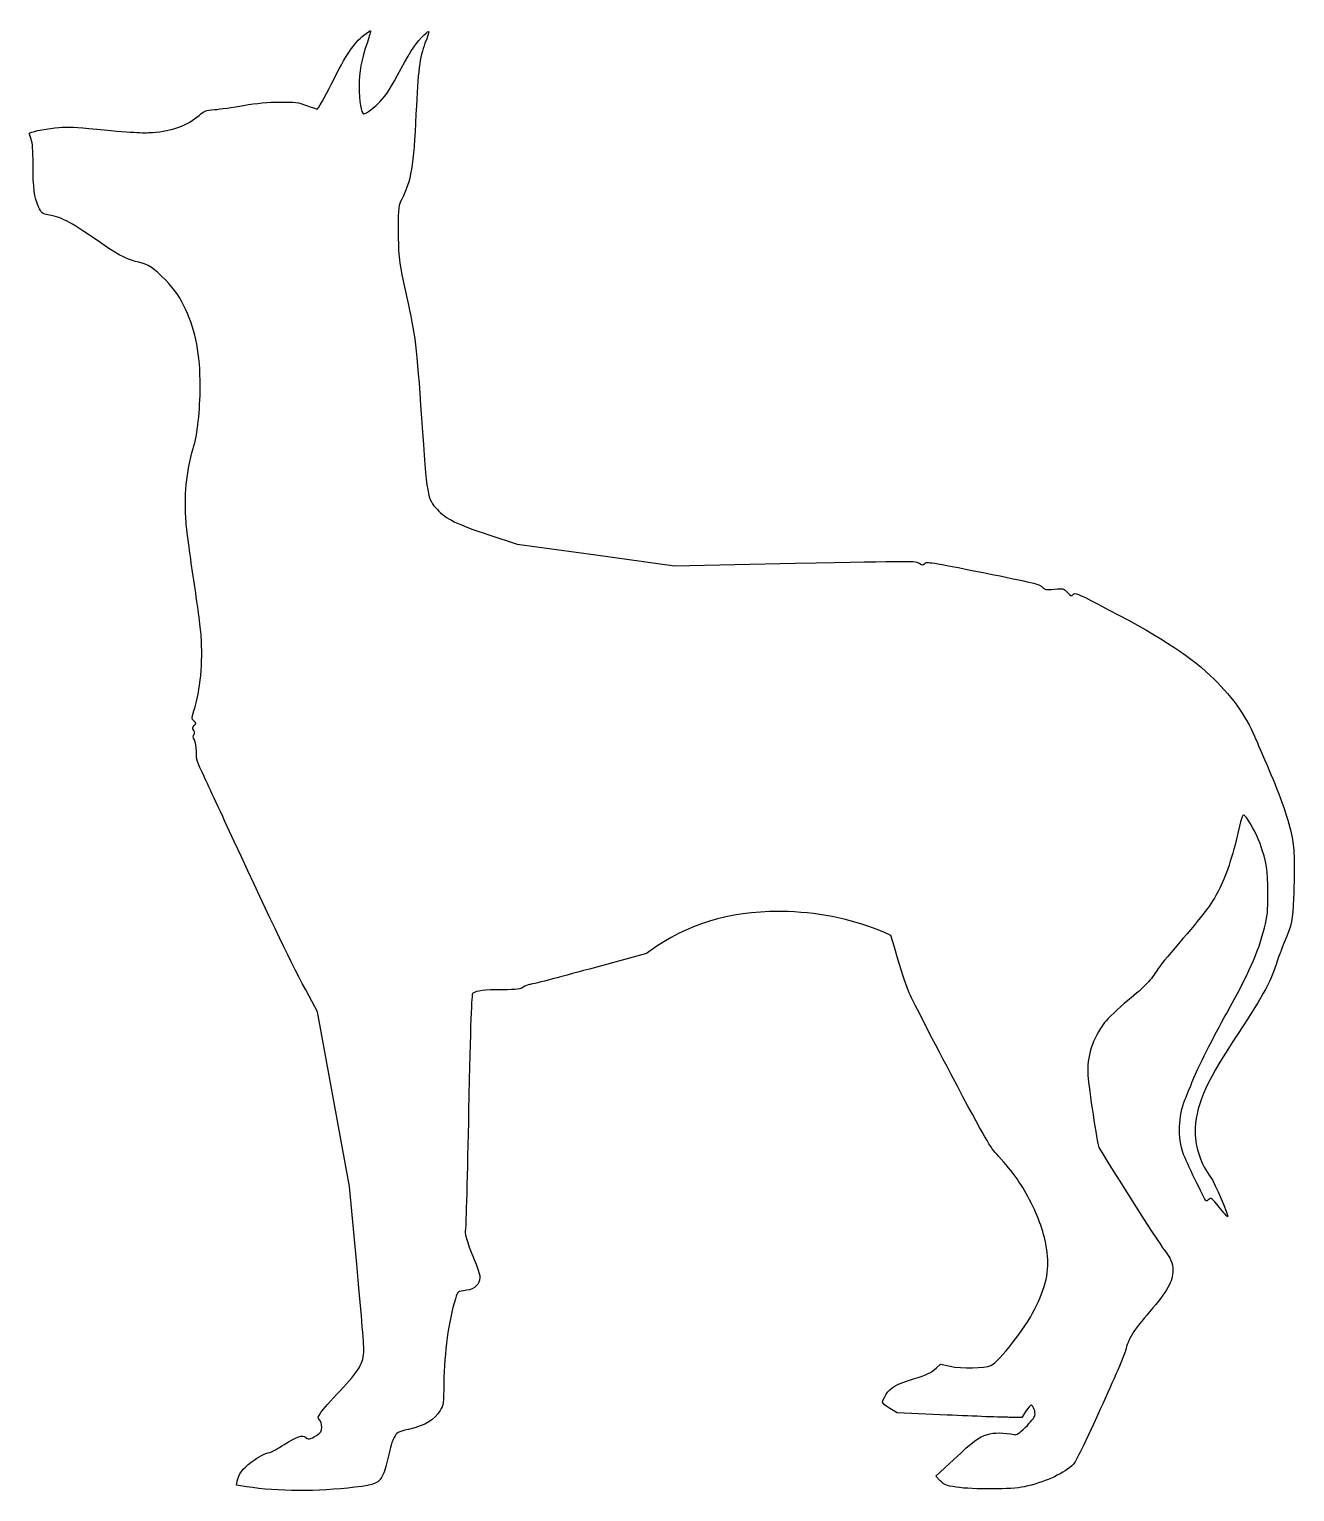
# Model space of a CAD drawing. Header units: centimetres. Extents: x -17.6 to 17.6, y -20.4 to 20.4.
import ezdxf

# ---------------------------------------------------------------- set-up
doc = ezdxf.new("R2010")
doc.units = ezdxf.units.CM
doc.header["$MEASUREMENT"] = 0
doc.layers.add('Layer 1', color=7, linetype='Continuous')

msp = doc.modelspace()

# ---------------------------------------------------------------- linework, layer by layer
at = {"layer": 'Layer 1'}
msp.add_open_spline([(-8.3185, 20.20005), (-8.59367, 19.98133), (-8.80533, 19.66383), (-9.2075, 18.86655), (-9.2075, 18.86655), (-9.41211, 18.46438), (-9.59203, 18.1363), (-9.61319, 18.14336), (-9.61319, 18.14336), (-9.63083, 18.14689), (-9.76841, 18.19275), (-9.91305, 18.24567), (-9.91305, 18.24567), (-10.15647, 18.33386), (-10.21997, 18.34445), (-10.65388, 18.34092), (-10.65388, 18.34092), (-10.99255, 18.33739), (-11.28535, 18.30917), (-11.66635, 18.24567), (-11.66635, 18.24567), (-11.95916, 18.19628), (-12.32604, 18.14336), (-12.47774, 18.12925), (-12.47774, 18.12925), (-12.73174, 18.10808), (-12.76349, 18.09397), (-12.90813, 17.96697), (-12.90813, 17.96697), (-13.2221, 17.6918), (-13.6666, 17.52953), (-14.1993, 17.49425), (-14.1993, 17.49425), (-14.50622, 17.47308), (-14.70377, 17.48367), (-15.98083, 17.60361), (-15.98083, 17.60361), (-16.44297, 17.64947), (-16.637, 17.653), (-16.92275, 17.62125), (-16.92275, 17.62125), (-17.23672, 17.5895), (-17.63889, 17.50131), (-17.63889, 17.46603), (-17.63889, 17.46603), (-17.63889, 17.45897), (-17.6142, 17.38489), (-17.58597, 17.30375), (-17.58597, 17.30375), (-17.54716, 17.19439), (-17.53305, 17.00036), (-17.53305, 16.60172), (-17.53305, 16.60172), (-17.53305, 15.94555), (-17.49777, 15.67391), (-17.38136, 15.42344), (-17.38136, 15.42344), (-17.29669, 15.23647), (-17.29317, 15.23294), (-17.08855, 15.19061), (-17.08855, 15.19061), (-16.68286, 15.10947), (-16.50294, 15.01069), (-15.50458, 14.31572), (-15.50458, 14.31572), (-15.1518, 14.0723), (-14.85194, 13.92766), (-14.58383, 13.87475), (-14.58383, 13.87475), (-14.33689, 13.82536), (-14.14639, 13.69836), (-13.843, 13.38086), (-13.843, 13.38086), (-13.57842, 13.10217), (-13.43025, 12.8905), (-13.28208, 12.56594), (-13.28208, 12.56594), (-12.9928, 11.93447), (-12.87639, 11.31711), (-12.87639, 10.41752), (-12.87639, 10.41752), (-12.87639, 9.74019), (-12.95047, 9.07344), (-13.07042, 8.67833), (-13.07042, 8.67833), (-13.26092, 8.04686), (-13.32795, 7.33777), (-13.26798, 6.61458), (-13.26798, 6.61458), (-13.24329, 6.35352), (-13.14804, 5.63033), (-13.05279, 5.00944), (-13.05279, 5.00944), (-12.95754, 4.38855), (-12.86582, 3.69005), (-12.84818, 3.45722), (-12.84818, 3.45722), (-12.79526, 2.72697), (-12.86935, 1.9438), (-13.04926, 1.36878), (-13.04926, 1.36878), (-13.11276, 1.15359), (-13.11276, 1.15006), (-13.04926, 1.09009), (-13.04926, 1.09009), (-12.98576, 1.03365), (-12.98576, 1.02659), (-13.0422, 0.96309), (-13.0422, 0.96309), (-13.09159, 0.90665), (-13.09512, 0.88548), (-13.05631, 0.82551), (-13.05631, 0.82551), (-13.02456, 0.77259), (-13.02456, 0.74084), (-13.05278, 0.70909), (-13.05278, 0.70909), (-13.07747, 0.67381), (-13.07395, 0.63501), (-13.03514, 0.56092), (-13.03514, 0.56092), (-13.00339, 0.50095), (-12.98222, 0.36336), (-12.98222, 0.22578), (-12.98222, 0.22578), (-12.98222, 0.01411), (-12.96105, -0.04939), (-12.76703, -0.46214), (-12.76703, -0.46214), (-12.64709, -0.71261), (-12.26961, -1.52753), (-11.92389, -2.27542), (-11.92389, -2.27542), (-10.84439, -4.61081), (-10.33639, -5.66561), (-9.8425, -6.57931), (-9.8425, -6.57931), (-9.8425, -6.57931), (-9.60614, -7.02028), (-9.60614, -7.02028), (-9.60614, -7.02028), (-9.60614, -7.02028), (-9.15811, -9.45445), (-9.15811, -9.45445), (-9.15811, -9.45445), (-9.15811, -9.45445), (-8.71361, -11.88862), (-8.71361, -11.88862), (-8.71361, -11.88862), (-8.71361, -11.88862), (-8.51253, -14.0582), (-8.51253, -14.0582), (-8.51253, -14.0582), (-8.39964, -15.25059), (-8.31145, -16.32656), (-8.31145, -16.44651), (-8.31145, -16.44651), (-8.31851, -16.80634), (-8.44903, -17.02859), (-8.97467, -17.58245), (-8.97467, -17.58245), (-9.22161, -17.84351), (-9.46503, -18.11514), (-9.51442, -18.19276), (-9.51442, -18.19276), (-9.59909, -18.31976), (-9.60261, -18.33034), (-9.54617, -18.39032), (-9.54617, -18.39032), (-9.51442, -18.42913), (-9.48973, -18.51379), (-9.48973, -18.59493), (-9.48973, -18.59493), (-9.48973, -18.7184), (-9.50384, -18.7431), (-9.6379, -18.83129), (-9.6379, -18.83129), (-9.80371, -18.93712), (-9.88484, -18.95123), (-9.94482, -18.87715), (-9.94482, -18.87715), (-10.01185, -18.79954), (-10.19882, -18.86304), (-10.53749, -19.08176), (-10.53749, -19.08176), (-10.70682, -19.19112), (-10.88321, -19.2899), (-10.9326, -19.30048), (-10.9326, -19.30048), (-11.09135, -19.33223), (-11.22893, -19.40631), (-11.45471, -19.57565), (-11.45471, -19.57565), (-11.69107, -19.75557), (-11.81102, -19.91784), (-11.84277, -20.10129), (-11.84277, -20.10129), (-11.84277, -20.10129), (-11.86041, -20.21771), (-11.86041, -20.21771), (-11.86041, -20.21771), (-11.86041, -20.21771), (-11.58524, -20.26004), (-11.58524, -20.26004), (-11.58524, -20.26004), (-10.7033, -20.3941), (-9.60968, -20.39762), (-8.56546, -20.27415), (-8.56546, -20.27415), (-7.97632, -20.20359), (-7.90224, -20.16832), (-7.77524, -19.91079), (-7.77524, -19.91079), (-7.73291, -19.82612), (-7.66588, -19.59329), (-7.62707, -19.39573), (-7.62707, -19.39573), (-7.58826, -19.19465), (-7.51771, -18.96534), (-7.47185, -18.8842), (-7.47185, -18.8842), (-7.39424, -18.74309), (-7.38013, -18.73603), (-7.06968, -18.65842), (-7.06968, -18.65842), (-6.57932, -18.53848), (-6.34649, -18.40089), (-6.18774, -18.12925), (-6.18774, -18.12925), (-6.09602, -17.97403), (-6.09249, -17.94581), (-6.08543, -17.36372), (-6.08543, -17.36372), (-6.07132, -16.50294), (-5.9549, -15.64922), (-5.7644, -15.01775), (-5.7644, -15.01775), (-5.70443, -14.81314), (-5.70443, -14.81667), (-5.45396, -14.78139), (-5.45396, -14.78139), (-5.22465, -14.74964), (-5.08002, -14.61206), (-5.08002, -14.42861), (-5.08002, -14.42861), (-5.08002, -14.351), (-5.1541, -14.12522), (-5.25641, -13.87828), (-5.25641, -13.87828), (-5.44338, -13.43025), (-5.52099, -13.16214), (-5.48219, -13.07395), (-5.48219, -13.07395), (-5.47161, -13.0422), (-5.42927, -11.55701), (-5.394, -9.77195), (-5.394, -9.77195), (-5.34108, -7.30956), (-5.31639, -6.52287), (-5.28111, -6.5017), (-5.28111, -6.5017), (-5.17175, -6.43114), (-4.95303, -6.40292), (-4.47678, -6.40292), (-4.47678, -6.40292), (-4.01464, -6.40292), (-3.95114, -6.39586), (-3.87, -6.33236), (-3.87, -6.33236), (-3.82061, -6.29355), (-3.743, -6.2618), (-3.69714, -6.2618), (-3.69714, -6.2618), (-3.65481, -6.2618), (-2.89986, -6.06424), (-2.0285, -5.82788), (-2.0285, -5.82788), (-2.0285, -5.82788), (-0.441, -5.39044), (-0.441, -5.39044), (-0.441, -5.39044), (-0.441, -5.39044), (-0.14819, -5.19288), (-0.14819, -5.19288), (-0.14819, -5.19288), (0.8925, -4.49438), (2.09548, -4.17688), (3.51012, -4.22627), (3.51012, -4.22627), (4.45909, -4.26155), (5.38337, -4.46263), (6.19476, -4.81188), (6.19476, -4.81188), (6.19476, -4.81188), (6.37468, -4.88949), (6.37468, -4.88949), (6.37468, -4.88949), (6.37468, -4.88949), (6.46993, -5.21405), (6.46993, -5.21405), (6.46993, -5.21405), (6.70629, -6.01486), (6.75215, -6.15597), (6.86504, -6.44524), (6.86504, -6.44524), (6.93207, -6.61105), (7.46476, -7.65174), (8.04685, -8.75241), (8.04685, -8.75241), (9.05579, -10.65388), (9.11929, -10.76677), (9.36977, -11.04194), (9.36977, -11.04194), (9.78605, -11.4935), (10.03652, -11.85333), (10.28346, -12.34722), (10.28346, -12.34722), (10.53393, -12.84464), (10.67152, -13.27503), (10.73149, -13.73716), (10.73149, -13.73716), (10.79499, -14.22752), (10.69268, -14.70024), (10.37871, -15.32113), (10.37871, -15.32113), (10.11413, -15.84677), (9.39093, -16.77105), (9.1581, -16.87688), (9.1581, -16.87688), (8.97818, -16.95802), (8.34318, -16.9686), (8.02568, -16.89805), (8.02568, -16.89805), (8.02568, -16.89805), (7.75404, -16.83808), (7.75404, -16.83808), (7.75404, -16.83808), (7.75404, -16.83808), (7.64115, -16.94391), (7.64115, -16.94391), (7.64115, -16.94391), (7.49651, -17.08149), (7.38362, -17.13441), (7.00262, -17.25083), (7.00262, -17.25083), (6.53343, -17.39194), (6.36409, -17.49072), (6.24415, -17.68122), (6.24415, -17.68122), (6.18418, -17.77294), (6.13832, -17.87172), (6.13832, -17.89994), (6.13832, -17.89994), (6.14185, -17.93169), (6.23004, -18.0093), (6.34293, -18.07633), (6.34293, -18.07633), (6.34293, -18.07633), (6.54401, -18.19627), (6.54401, -18.19627), (6.54401, -18.19627), (6.54401, -18.19627), (7.93748, -18.25977), (7.93748, -18.25977), (7.93748, -18.25977), (8.70301, -18.29505), (9.48617, -18.32327), (9.67315, -18.32327), (9.67315, -18.32327), (9.67315, -18.32327), (10.01887, -18.3268), (10.01887, -18.3268), (10.01887, -18.3268), (10.01887, -18.3268), (10.13176, -18.15041), (10.13176, -18.15041), (10.13176, -18.15041), (10.19526, -18.05516), (10.26582, -17.98108), (10.28345, -17.9846), (10.28345, -17.9846), (10.34695, -18.00577), (10.41045, -18.17863), (10.38576, -18.27388), (10.38576, -18.27388), (10.37518, -18.32327), (10.25876, -18.46791), (10.12823, -18.59491), (10.12823, -18.59491), (9.93773, -18.78541), (9.88129, -18.82069), (9.8072, -18.80305), (9.8072, -18.80305), (9.52851, -18.74308), (9.23923, -18.74308), (9.06284, -18.79952), (9.06284, -18.79952), (8.80178, -18.88771), (8.6889, -18.96885), (8.12798, -19.49802), (8.12798, -19.49802), (8.12798, -19.49802), (7.63056, -19.96721), (7.63056, -19.96721), (7.63056, -19.96721), (7.63056, -19.96721), (7.7505, -20.09421), (7.7505, -20.09421), (7.7505, -20.09421), (7.86339, -20.21063), (7.89867, -20.22474), (8.195, -20.2706), (8.195, -20.2706), (8.66419, -20.34116), (9.75075, -20.3341), (10.08942, -20.26002), (10.08942, -20.26002), (10.63623, -20.14008), (11.11953, -19.92488), (11.41939, -19.67441), (11.41939, -19.67441), (11.50758, -19.60033), (11.67339, -19.26872), (12.20961, -18.09749), (12.20961, -18.09749), (12.58003, -17.28257), (12.90105, -16.54527), (12.91517, -16.45707), (12.91517, -16.45707), (12.97161, -16.16779), (13.14448, -15.88557), (13.58192, -15.3811), (13.58192, -15.3811), (14.08286, -14.79902), (14.23456, -14.53091), (14.23103, -14.23457), (14.23103, -14.23457), (14.23103, -14.0229), (14.17106, -13.87826), (13.98761, -13.65249), (13.98761, -13.65249), (13.86061, -13.49727), (12.22019, -10.91846), (12.1708, -10.79852), (12.1708, -10.79852), (12.12141, -10.68563), (11.88505, -9.14399), (11.86388, -8.79827), (11.86388, -8.79827), (11.8286, -8.27263), (11.99088, -7.7611), (12.32955, -7.32013), (12.32955, -7.32013), (12.41774, -7.20724), (12.71055, -6.92855), (12.97866, -6.7063), (12.97866, -6.7063), (13.46549, -6.30413), (13.63483, -6.12422), (13.79358, -5.85611), (13.79358, -5.85611), (13.83944, -5.7785), (14.10755, -5.44689), (14.38977, -5.12233), (14.38977, -5.12233), (15.07416, -4.33211), (15.31405, -4.01108), (15.50455, -3.64419), (15.50455, -3.64419), (15.70211, -3.26672), (15.90319, -2.66347), (16.05488, -2.00377), (16.05488, -2.00377), (16.16424, -1.53105), (16.17482, -1.50283), (16.2348, -1.55574), (16.2348, -1.55574), (16.34063, -1.65452), (16.57347, -2.0708), (16.66166, -2.32832), (16.66166, -2.32832), (16.84863, -2.85396), (16.88038, -3.06563), (16.88038, -3.70415), (16.88038, -3.70415), (16.88038, -4.23684), (16.8698, -4.34621), (16.78513, -4.68134), (16.78513, -4.68134), (16.6158, -5.34809), (16.32299, -6.00778), (15.73385, -7.05553), (15.73385, -7.05553), (15.35991, -7.71875), (14.91541, -8.6007), (14.78841, -8.92525), (14.78841, -8.92525), (14.72844, -9.08047), (14.63319, -9.32036), (14.57674, -9.45794), (14.57674, -9.45794), (14.37918, -9.92713), (14.36155, -10.50569), (14.53088, -10.99252), (14.53088, -10.99252), (14.5838, -11.14774), (15.10944, -12.24135), (15.1553, -12.29074), (15.1553, -12.29074), (15.16236, -12.2978), (15.19763, -12.28016), (15.23291, -12.24841), (15.23291, -12.24841), (15.29641, -12.19197), (15.31052, -12.20255), (15.52572, -12.46713), (15.52572, -12.46713), (15.64919, -12.62235), (15.75503, -12.7423), (15.75855, -12.73877), (15.75855, -12.73877), (15.79383, -12.70349), (15.40224, -11.78274), (15.28936, -11.6381), (15.28936, -11.6381), (15.02125, -11.28532), (14.85192, -10.80202), (14.85192, -10.37868), (14.85192, -10.37868), (14.85192, -9.68724), (15.12356, -9.03812), (15.9032, -7.84926), (15.9032, -7.84926), (16.74634, -6.56868), (16.9192, -6.25823), (17.10617, -5.70437), (17.10617, -5.70437), (17.16614, -5.52445), (17.26845, -5.24929), (17.33548, -5.08701), (17.33548, -5.08701), (17.54715, -4.57548), (17.57537, -4.44848), (17.59654, -3.86287), (17.59654, -3.86287), (17.62829, -2.92801), (17.61771, -2.48704), (17.55421, -2.15895), (17.55421, -2.15895), (17.46954, -1.71445), (17.22965, -1.01595), (16.9051, -0.26453), (16.9051, -0.26453), (16.74988, 0.0953), (16.57349, 0.51158), (16.50999, 0.65975), (16.50999, 0.65975), (16.28421, 1.21008), (15.81149, 1.85919), (15.28232, 2.34956), (15.28232, 2.34956), (14.59088, 2.98809), (13.82888, 3.47492), (12.13201, 4.34981), (12.13201, 4.34981), (11.56051, 4.64967), (11.50759, 4.66731), (11.45468, 4.61439), (11.45468, 4.61439), (11.40176, 4.56147), (11.39118, 4.565), (11.2924, 4.67083), (11.2924, 4.67083), (11.18657, 4.78372), (11.18657, 4.78372), (10.92904, 4.75902), (10.92904, 4.75902), (10.68562, 4.73785), (10.66798, 4.74138), (10.59037, 4.82605), (10.59037, 4.82605), (10.51629, 4.90366), (10.35401, 4.94247), (8.9429, 5.22469), (8.9429, 5.22469), (7.4824, 5.5175), (7.36951, 5.53513), (7.31659, 5.47869), (7.31659, 5.47869), (7.26015, 5.42577), (7.24956, 5.42577), (7.1649, 5.48575), (7.1649, 5.48575), (7.07318, 5.55278), (7.01673, 5.55278), (3.70768, 5.48222), (3.70768, 5.48222), (3.70768, 5.48222), (0.34218, 5.41166), (0.34218, 5.41166), (0.34218, 5.41166), (0.34218, 5.41166), (-1.84857, 5.71505), (-1.84857, 5.71505), (-1.84857, 5.71505), (-1.84857, 5.71505), (-4.03932, 6.01844), (-4.03932, 6.01844), (-4.03932, 6.01844), (-4.03932, 6.01844), (-4.83307, 6.2795), (-4.83307, 6.2795), (-4.83307, 6.2795), (-5.71854, 6.56878), (-6.03604, 6.724), (-6.26535, 6.978), (-6.26535, 6.978), (-6.5511, 7.2955), (-6.5511, 7.30961), (-6.70632, 9.52506), (-6.70632, 9.52506), (-6.84743, 11.58528), (-6.87565, 11.79342), (-7.12613, 12.92937), (-7.12613, 12.92937), (-7.34132, 13.91362), (-7.35544, 14.02298), (-7.35544, 14.76381), (-7.35544, 14.76381), (-7.35544, 15.44114), (-7.35544, 15.45525), (-7.26019, 15.63164), (-7.26019, 15.63164), (-6.99913, 16.12906), (-6.92505, 16.56297), (-6.86155, 18.00936), (-6.86155, 18.00936), (-6.80511, 19.21586), (-6.75924, 19.58628), (-6.61108, 19.97786), (-6.61108, 19.97786), (-6.46644, 20.36239), (-6.46644, 20.36944), (-6.62872, 20.21422), (-6.62872, 20.21422), (-6.85097, 20.00608), (-6.98503, 19.80853), (-7.27078, 19.27936), (-7.27078, 19.27936), (-7.56359, 18.72903), (-7.68706, 18.53853), (-7.86345, 18.35155), (-7.86345, 18.35155), (-7.99751, 18.20691), (-8.26209, 18.00936), (-8.31853, 18.00936), (-8.31853, 18.00936), (-8.38556, 18.00936), (-8.44906, 18.3833), (-8.44553, 18.76783), (-8.44553, 18.76783), (-8.44553, 19.19116), (-8.38556, 19.50866), (-8.21622, 20.00961), (-8.21622, 20.00961), (-8.15978, 20.17894), (-8.12097, 20.32005), (-8.12803, 20.32711), (-8.12803, 20.32711), (-8.13509, 20.33417), (-8.21975, 20.27772), (-8.31853, 20.20011), (-8.31853, 20.20011), (-8.31853, 20.20011), (-8.3185, 20.20005), (-8.3185, 20.20005)], degree=3, knots=[0, 0, 0, 0, 0.00588235, 0.00588235, 0.00588235, 0.00588235, 0.01176471, 0.01176471, 0.01176471, 0.01176471, 0.01764706, 0.01764706, 0.01764706, 0.01764706, 0.02352941, 0.02352941, 0.02352941, 0.02352941, 0.02941176, 0.02941176, 0.02941176, 0.02941176, 0.03529412, 0.03529412, 0.03529412, 0.03529412, 0.04117647, 0.04117647, 0.04117647, 0.04117647, 0.04705882, 0.04705882, 0.04705882, 0.04705882, 0.05294118, 0.05294118, 0.05294118, 0.05294118, 0.05882353, 0.05882353, 0.05882353, 0.05882353, 0.06470588, 0.06470588, 0.06470588, 0.06470588, 0.07058824, 0.07058824, 0.07058824, 0.07058824, 0.07647059, 0.07647059, 0.07647059, 0.07647059, 0.08235294, 0.08235294, 0.08235294, 0.08235294, 0.08823529, 0.08823529, 0.08823529, 0.08823529, 0.09411765, 0.09411765, 0.09411765, 0.09411765, 0.1, 0.1, 0.1, 0.1, 0.10588235, 0.10588235, 0.10588235, 0.10588235, 0.11176471, 0.11176471, 0.11176471, 0.11176471, 0.11764706, 0.11764706, 0.11764706, 0.11764706, 0.12352941, 0.12352941, 0.12352941, 0.12352941, 0.12941176, 0.12941176, 0.12941176, 0.12941176, 0.13529412, 0.13529412, 0.13529412, 0.13529412, 0.14117647, 0.14117647, 0.14117647, 0.14117647, 0.14705882, 0.14705882, 0.14705882, 0.14705882, 0.15294118, 0.15294118, 0.15294118, 0.15294118, 0.15882353, 0.15882353, 0.15882353, 0.15882353, 0.16470588, 0.16470588, 0.16470588, 0.16470588, 0.17058824, 0.17058824, 0.17058824, 0.17058824, 0.17647059, 0.17647059, 0.17647059, 0.17647059, 0.18235294, 0.18235294, 0.18235294, 0.18235294, 0.18823529, 0.18823529, 0.18823529, 0.18823529, 0.19411765, 0.19411765, 0.19411765, 0.19411765, 0.2, 0.2, 0.2, 0.2, 0.20588235, 0.20588235, 0.20588235, 0.20588235, 0.21176471, 0.21176471, 0.21176471, 0.21176471, 0.21764706, 0.21764706, 0.21764706, 0.21764706, 0.22352941, 0.22352941, 0.22352941, 0.22352941, 0.22941176, 0.22941176, 0.22941176, 0.22941176, 0.23529412, 0.23529412, 0.23529412, 0.23529412, 0.24117647, 0.24117647, 0.24117647, 0.24117647, 0.24705882, 0.24705882, 0.24705882, 0.24705882, 0.25294118, 0.25294118, 0.25294118, 0.25294118, 0.25882353, 0.25882353, 0.25882353, 0.25882353, 0.26470588, 0.26470588, 0.26470588, 0.26470588, 0.27058824, 0.27058824, 0.27058824, 0.27058824, 0.27647059, 0.27647059, 0.27647059, 0.27647059, 0.28235294, 0.28235294, 0.28235294, 0.28235294, 0.28823529, 0.28823529, 0.28823529, 0.28823529, 0.29411765, 0.29411765, 0.29411765, 0.29411765, 0.3, 0.3, 0.3, 0.3, 0.30588235, 0.30588235, 0.30588235, 0.30588235, 0.31176471, 0.31176471, 0.31176471, 0.31176471, 0.31764706, 0.31764706, 0.31764706, 0.31764706, 0.32352941, 0.32352941, 0.32352941, 0.32352941, 0.32941176, 0.32941176, 0.32941176, 0.32941176, 0.33529412, 0.33529412, 0.33529412, 0.33529412, 0.34117647, 0.34117647, 0.34117647, 0.34117647, 0.34705882, 0.34705882, 0.34705882, 0.34705882, 0.35294118, 0.35294118, 0.35294118, 0.35294118, 0.35882353, 0.35882353, 0.35882353, 0.35882353, 0.36470588, 0.36470588, 0.36470588, 0.36470588, 0.37058824, 0.37058824, 0.37058824, 0.37058824, 0.37647059, 0.37647059, 0.37647059, 0.37647059, 0.38235294, 0.38235294, 0.38235294, 0.38235294, 0.38823529, 0.38823529, 0.38823529, 0.38823529, 0.39411765, 0.39411765, 0.39411765, 0.39411765, 0.4, 0.4, 0.4, 0.4, 0.40588235, 0.40588235, 0.40588235, 0.40588235, 0.41176471, 0.41176471, 0.41176471, 0.41176471, 0.41764706, 0.41764706, 0.41764706, 0.41764706, 0.42352941, 0.42352941, 0.42352941, 0.42352941, 0.42941176, 0.42941176, 0.42941176, 0.42941176, 0.43529412, 0.43529412, 0.43529412, 0.43529412, 0.44117647, 0.44117647, 0.44117647, 0.44117647, 0.44705882, 0.44705882, 0.44705882, 0.44705882, 0.45294118, 0.45294118, 0.45294118, 0.45294118, 0.45882353, 0.45882353, 0.45882353, 0.45882353, 0.46470588, 0.46470588, 0.46470588, 0.46470588, 0.47058824, 0.47058824, 0.47058824, 0.47058824, 0.47647059, 0.47647059, 0.47647059, 0.47647059, 0.48235294, 0.48235294, 0.48235294, 0.48235294, 0.48823529, 0.48823529, 0.48823529, 0.48823529, 0.49411765, 0.49411765, 0.49411765, 0.49411765, 0.5, 0.5, 0.5, 0.5, 0.50588235, 0.50588235, 0.50588235, 0.50588235, 0.51176471, 0.51176471, 0.51176471, 0.51176471, 0.51764706, 0.51764706, 0.51764706, 0.51764706, 0.52352941, 0.52352941, 0.52352941, 0.52352941, 0.52941176, 0.52941176, 0.52941176, 0.52941176, 0.53529412, 0.53529412, 0.53529412, 0.53529412, 0.54117647, 0.54117647, 0.54117647, 0.54117647, 0.54705882, 0.54705882, 0.54705882, 0.54705882, 0.55294118, 0.55294118, 0.55294118, 0.55294118, 0.55882353, 0.55882353, 0.55882353, 0.55882353, 0.56470588, 0.56470588, 0.56470588, 0.56470588, 0.57058824, 0.57058824, 0.57058824, 0.57058824, 0.57647059, 0.57647059, 0.57647059, 0.57647059, 0.58235294, 0.58235294, 0.58235294, 0.58235294, 0.58823529, 0.58823529, 0.58823529, 0.58823529, 0.59411765, 0.59411765, 0.59411765, 0.59411765, 0.6, 0.6, 0.6, 0.6, 0.60588235, 0.60588235, 0.60588235, 0.60588235, 0.61176471, 0.61176471, 0.61176471, 0.61176471, 0.61764706, 0.61764706, 0.61764706, 0.61764706, 0.62352941, 0.62352941, 0.62352941, 0.62352941, 0.62941176, 0.62941176, 0.62941176, 0.62941176, 0.63529412, 0.63529412, 0.63529412, 0.63529412, 0.64117647, 0.64117647, 0.64117647, 0.64117647, 0.64705882, 0.64705882, 0.64705882, 0.64705882, 0.65294118, 0.65294118, 0.65294118, 0.65294118, 0.65882353, 0.65882353, 0.65882353, 0.65882353, 0.66470588, 0.66470588, 0.66470588, 0.66470588, 0.67058824, 0.67058824, 0.67058824, 0.67058824, 0.67647059, 0.67647059, 0.67647059, 0.67647059, 0.68235294, 0.68235294, 0.68235294, 0.68235294, 0.68823529, 0.68823529, 0.68823529, 0.68823529, 0.69411765, 0.69411765, 0.69411765, 0.69411765, 0.7, 0.7, 0.7, 0.7, 0.70588235, 0.70588235, 0.70588235, 0.70588235, 0.71176471, 0.71176471, 0.71176471, 0.71176471, 0.71764706, 0.71764706, 0.71764706, 0.71764706, 0.72352941, 0.72352941, 0.72352941, 0.72352941, 0.72941176, 0.72941176, 0.72941176, 0.72941176, 0.73529412, 0.73529412, 0.73529412, 0.73529412, 0.74117647, 0.74117647, 0.74117647, 0.74117647, 0.74705882, 0.74705882, 0.74705882, 0.74705882, 0.75294118, 0.75294118, 0.75294118, 0.75294118, 0.75882353, 0.75882353, 0.75882353, 0.75882353, 0.76470588, 0.76470588, 0.76470588, 0.76470588, 0.77058824, 0.77058824, 0.77058824, 0.77058824, 0.77647059, 0.77647059, 0.77647059, 0.77647059, 0.78235294, 0.78235294, 0.78235294, 0.78235294, 0.78823529, 0.78823529, 0.78823529, 0.78823529, 0.79411765, 0.79411765, 0.79411765, 0.79411765, 0.8, 0.8, 0.8, 0.8, 0.80588235, 0.80588235, 0.80588235, 0.80588235, 0.81176471, 0.81176471, 0.81176471, 0.81176471, 0.81764706, 0.81764706, 0.81764706, 0.81764706, 0.82352941, 0.82352941, 0.82352941, 0.82352941, 0.82941176, 0.82941176, 0.82941176, 0.82941176, 0.83529412, 0.83529412, 0.83529412, 0.83529412, 0.84117647, 0.84117647, 0.84117647, 0.84117647, 0.84705882, 0.84705882, 0.84705882, 0.84705882, 0.85294118, 0.85294118, 0.85294118, 0.85294118, 0.85882353, 0.85882353, 0.85882353, 0.85882353, 0.86470588, 0.86470588, 0.86470588, 0.86470588, 0.87058824, 0.87058824, 0.87058824, 0.87058824, 0.87647059, 0.87647059, 0.87647059, 0.87647059, 0.88235294, 0.88235294, 0.88235294, 0.88235294, 0.88823529, 0.88823529, 0.88823529, 0.88823529, 0.89411765, 0.89411765, 0.89411765, 0.89411765, 0.9, 0.9, 0.9, 0.9, 0.90588235, 0.90588235, 0.90588235, 0.90588235, 0.91176471, 0.91176471, 0.91176471, 0.91176471, 0.91764706, 0.91764706, 0.91764706, 0.91764706, 0.92352941, 0.92352941, 0.92352941, 0.92352941, 0.92941176, 0.92941176, 0.92941176, 0.92941176, 0.93529412, 0.93529412, 0.93529412, 0.93529412, 0.94117647, 0.94117647, 0.94117647, 0.94117647, 0.94705882, 0.94705882, 0.94705882, 0.94705882, 0.95294118, 0.95294118, 0.95294118, 0.95294118, 0.95882353, 0.95882353, 0.95882353, 0.95882353, 0.96470588, 0.96470588, 0.96470588, 0.96470588, 0.97058824, 0.97058824, 0.97058824, 0.97058824, 0.97647059, 0.97647059, 0.97647059, 0.97647059, 0.98235294, 0.98235294, 0.98235294, 0.98235294, 0.98823529, 0.98823529, 0.98823529, 0.98823529, 1, 1, 1, 1], dxfattribs=at)

doc.saveas('drawing.dxf')
